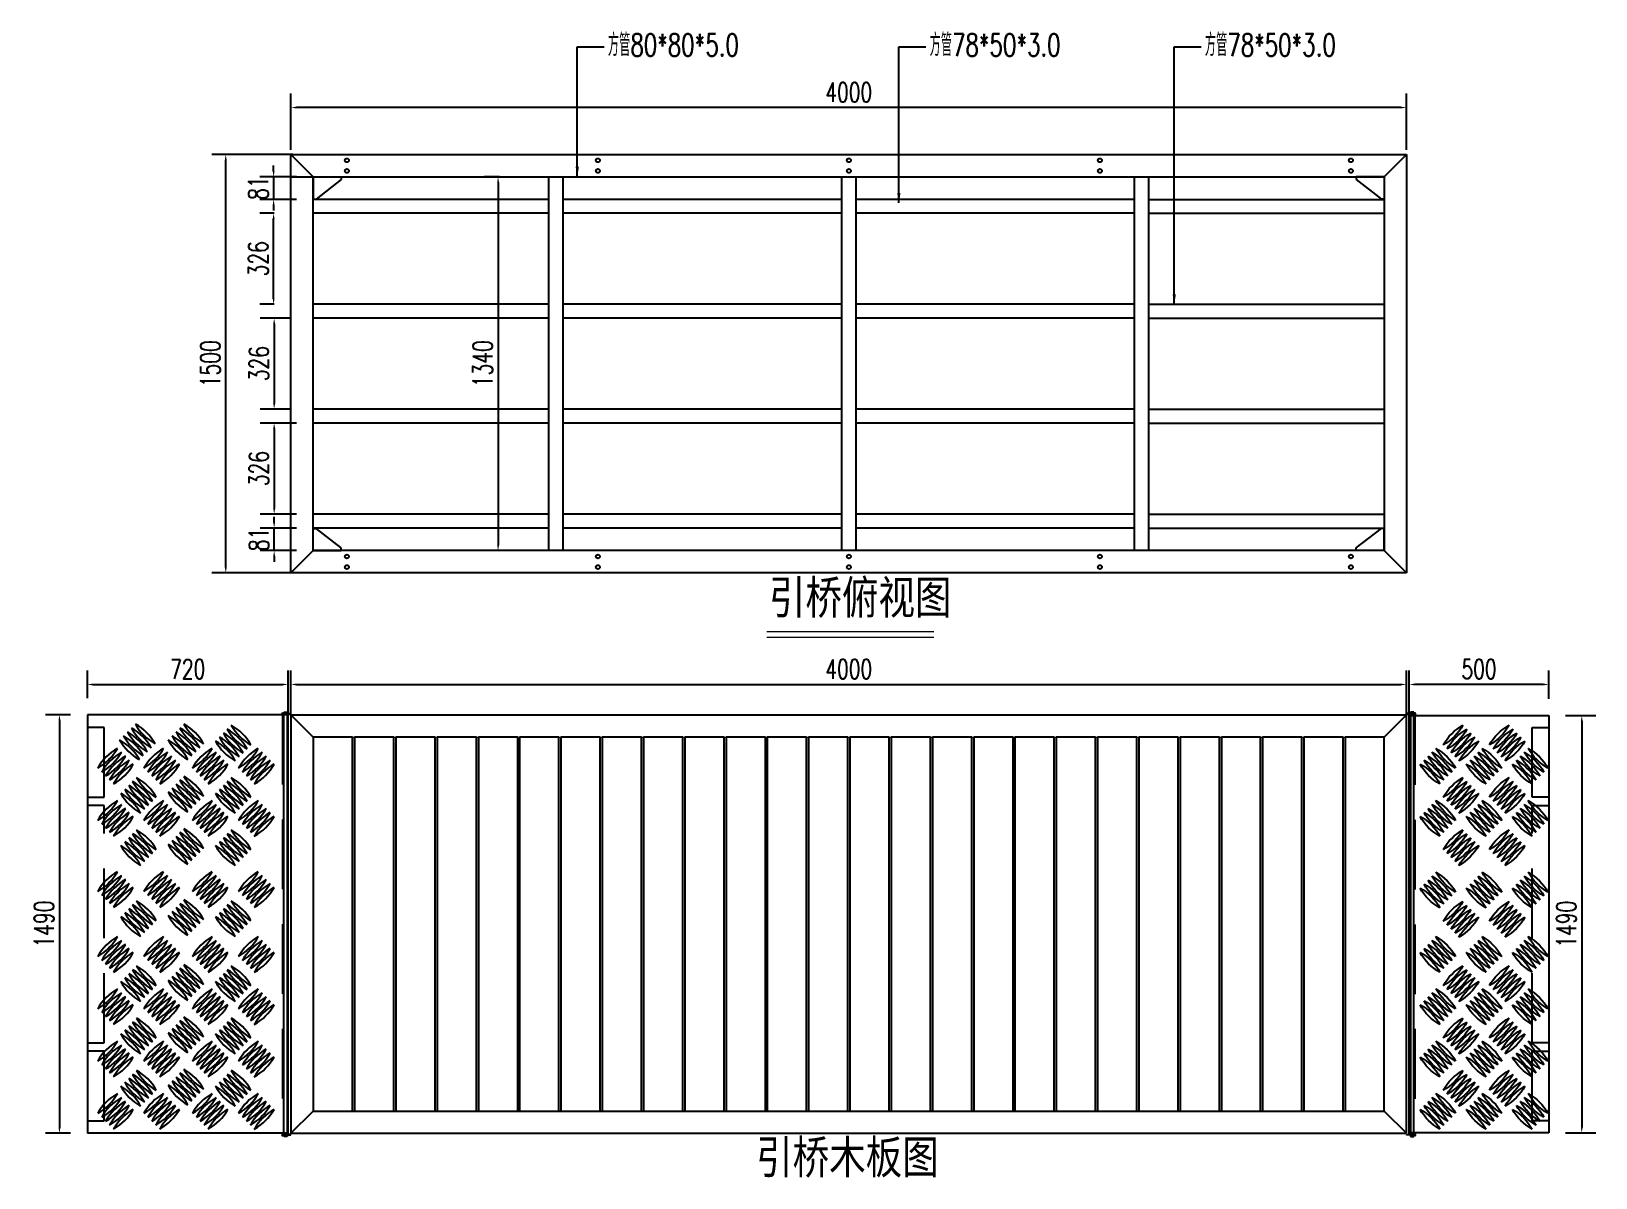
# Model space of a CAD drawing. Header units: millimetres. Extents: x -1612139 to -1305911, y 1242553 to 1536160.
# Drawn here: x -1552300 to -1546691, y 1242553 to 1246661 of the extents above; entities that cross this region are included whole.
import ezdxf

# ---------------------------------------------------------------- set-up
doc = ezdxf.new("R2010")
doc.units = ezdxf.units.MM
doc.header["$LTSCALE"] = 1000
doc.linetypes.add('DASHED2', pattern=[0.375, 0.25, -0.125])
doc.layers.get('0').update_dxf_attribs({"linetype": 'CONTINUOUS'})
doc.layers.get('DEFPOINTS').update_dxf_attribs({"linetype": 'CONTINUOUS'})
doc.styles.add('-宋体', font='', dxfattribs={"width": 0.8})
doc.styles.add('AIRAL', font='arial.ttf')
doc.styles.add('STANDARD_T3', font='simplex.shx', dxfattribs={"width": 0.7, "bigfont": 'gbcbig.shx'})
doc.styles.get('-宋体').set_extended_font_data('SimSun')
doc.dimstyles.new('03', dxfattribs={"dimscale": 30, "dimtxt": 2.5, "dimasz": 1.2, "dimexe": 1, "dimexo": 1.5, "dimgap": 0.5, "dimtad": 1, "dimdec": 0, "dimzin": 1, "dimdsep": 46, "dimtxsty": 'AIRAL', "dimcen": 1.5, "dimclrd": 256, "dimclre": 256, "dimclrt": 7, "dimadec": 0, "dimazin": 0, "dimtfac": 1, "dimtdec": 0, "dimtix": 1, "dimtmove": 0, "dimatfit": 0, "dimfxl": 1.25, "dimfxlon": 1, "dimlwd": -1, "dimlwe": -1, "dimarcsym": 0})
doc.dimstyles.new('W&&20', dxfattribs={"dimtxt": 70, "dimasz": 20, "dimexe": 50, "dimexo": 60, "dimgap": 20, "dimtad": 1, "dimdec": 0, "dimzin": 0, "dimdsep": 46, "dimtxsty": 'STANDARD_T3', "dimcen": 0.09, "dimclrd": 1, "dimclre": 1, "dimclrt": 7, "dimazin": 2, "dimtfac": 1, "dimtdec": 0, "dimtix": 1, "dimtmove": 2, "dimatfit": 3, "dimfxl": 100, "dimtolj": 1, "dimtzin": 0, "dimarcsym": 0})

# ---------------------------------------------------------------- blocks, each defined once
blk = doc.blocks.new('*D47')
at = {"color": 1, "lineweight": -2, "transparency": 16777216}
for p, q in [((-1551362.1, 1246219.8), (-1551652.9, 1246219.8)), ((-1551602.9, 1244739.8), (-1551602.9, 1246199.8)), ((-1551362.1, 1244719.8), (-1551652.9, 1244719.8))]:
    blk.add_line(p, q, dxfattribs=at)
at = {"color": 1, "transparency": 16777216}
for points in [[(-1551606.3, 1246199.8), (-1551599.6, 1246199.8), (-1551602.9, 1246219.8)], [(-1551606.3, 1244739.8), (-1551599.6, 1244739.8), (-1551602.9, 1244719.8)]]:
    blk.add_solid(points, dxfattribs=at)
at = {"layer": 'DEFPOINTS', "color": 0, "transparency": 16777216}
for p in [(-1551602.9, 1246219.8), (-1551302.1, 1246219.8), (-1551302.1, 1244719.8)]:
    blk.add_point(p, dxfattribs=at)
at = {"color": 7, "transparency": 16777216, "insert": (-1551657.9, 1245469.8), "char_height": 70, "attachment_point": 5, "rotation": 90, "style": 'STANDARD_T3'}
blk.add_mtext('\\A1;1500', dxfattribs=at)
blk = doc.blocks.new('*D48')
at = {"color": 1, "lineweight": -2, "transparency": 16777216}
for p, q in [((-1551369.2, 1246236.9), (-1551369.2, 1246437.9)), ((-1547369.2, 1246236.9), (-1547369.2, 1246437.9)), ((-1547389.2, 1246387.9), (-1551349.2, 1246387.9))]:
    blk.add_line(p, q, dxfattribs=at)
at = {"color": 1, "transparency": 16777216}
for points in [[(-1551349.2, 1246391.2), (-1551349.2, 1246384.6), (-1551369.2, 1246387.9)], [(-1547389.2, 1246391.2), (-1547389.2, 1246384.6), (-1547369.2, 1246387.9)]]:
    blk.add_solid(points, dxfattribs=at)
at = {"layer": 'DEFPOINTS', "color": 0, "transparency": 16777216}
for p in [(-1551369.2, 1246387.9), (-1551369.2, 1246176.9), (-1547369.2, 1246176.9)]:
    blk.add_point(p, dxfattribs=at)
at = {"color": 7, "transparency": 16777216, "insert": (-1549369.2, 1246442.9), "char_height": 70, "attachment_point": 5, "style": 'STANDARD_T3'}
blk.add_mtext('\\A1;4000', dxfattribs=at)
blk = doc.blocks.new('*D55')
at = {"color": 1, "lineweight": -2, "transparency": 16777216}
for p, q in [((-1551368.3, 1245632.8), (-1551479.3, 1245632.8)), ((-1551429.3, 1245612.8), (-1551429.3, 1245327.2)), ((-1551369.7, 1245307.2), (-1551479.3, 1245307.2))]:
    blk.add_line(p, q, dxfattribs=at)
at = {"color": 1, "transparency": 16777216}
for points in [[(-1551432.6, 1245612.8), (-1551426, 1245612.8), (-1551429.3, 1245632.8)], [(-1551432.6, 1245327.2), (-1551426, 1245327.2), (-1551429.3, 1245307.2)]]:
    blk.add_solid(points, dxfattribs=at)
at = {"layer": 'DEFPOINTS', "color": 0, "transparency": 16777216}
for p in [(-1551308.3, 1245632.8), (-1551429.3, 1245307.2), (-1551309.7, 1245307.2)]:
    blk.add_point(p, dxfattribs=at)
at = {"color": 7, "transparency": 16777216, "insert": (-1551484.3, 1245470), "char_height": 70, "attachment_point": 5, "rotation": 90, "style": 'STANDARD_T3'}
blk.add_mtext('\\A1;326', dxfattribs=at)
blk = doc.blocks.new('*D56')
at = {"color": 1, "lineweight": -2, "transparency": 16777216}
for p, q in [((-1551349.2, 1245257.2), (-1551479.3, 1245257.2)), ((-1551429.3, 1245237.2), (-1551429.3, 1244950.8)), ((-1551349.2, 1244930.8), (-1551479.3, 1244930.8))]:
    blk.add_line(p, q, dxfattribs=at)
at = {"color": 1, "transparency": 16777216}
for points in [[(-1551432.6, 1245237.2), (-1551426, 1245237.2), (-1551429.3, 1245257.2)], [(-1551432.6, 1244950.8), (-1551426, 1244950.8), (-1551429.3, 1244930.8)]]:
    blk.add_solid(points, dxfattribs=at)
at = {"layer": 'DEFPOINTS', "color": 0, "transparency": 16777216}
for p in [(-1551289.2, 1245257.2), (-1551429.3, 1244930.8), (-1551289.2, 1244930.8)]:
    blk.add_point(p, dxfattribs=at)
at = {"color": 7, "transparency": 16777216, "insert": (-1551484.3, 1245094), "char_height": 70, "attachment_point": 5, "rotation": 90, "style": 'STANDARD_T3'}
blk.add_mtext('\\A1;326', dxfattribs=at)
blk = doc.blocks.new('*D57')
at = {"color": 1, "lineweight": -2, "transparency": 16777216}
for p, q in [((-1551429.2, 1246008.8), (-1551481.3, 1246008.8)), ((-1551431.3, 1245702.8), (-1551431.3, 1245988.8)), ((-1551429.2, 1245682.8), (-1551481.3, 1245682.8))]:
    blk.add_line(p, q, dxfattribs=at)
at = {"color": 1, "transparency": 16777216}
for points in [[(-1551434.6, 1245988.8), (-1551427.9, 1245988.8), (-1551431.3, 1246008.8)], [(-1551434.6, 1245702.8), (-1551427.9, 1245702.8), (-1551431.3, 1245682.8)]]:
    blk.add_solid(points, dxfattribs=at)
at = {"layer": 'DEFPOINTS', "color": 0, "transparency": 16777216}
for p in [(-1551431.3, 1246008.8), (-1551369.2, 1246008.8), (-1551369.2, 1245682.8)]:
    blk.add_point(p, dxfattribs=at)
at = {"color": 7, "transparency": 16777216, "insert": (-1551486.3, 1245845.8), "char_height": 70, "attachment_point": 5, "rotation": 90, "style": 'STANDARD_T3'}
blk.add_mtext('\\A1;326', dxfattribs=at)
blk = doc.blocks.new('*D58')
at = {"color": 1, "lineweight": -2, "transparency": 16777216}
for p, q in [((-1551429.3, 1244900.8), (-1551429.3, 1244920.8)), ((-1551349.2, 1244880.8), (-1551479.3, 1244880.8)), ((-1551429.3, 1244799.8), (-1551429.3, 1244880.8)), ((-1551349.2, 1244799.8), (-1551479.3, 1244799.8)), ((-1551429.3, 1244779.8), (-1551429.3, 1244759.8))]:
    blk.add_line(p, q, dxfattribs=at)
at = {"color": 1, "transparency": 16777216}
for points in [[(-1551432.6, 1244900.8), (-1551426, 1244900.8), (-1551429.3, 1244880.8)], [(-1551432.6, 1244779.8), (-1551426, 1244779.8), (-1551429.3, 1244799.8)]]:
    blk.add_solid(points, dxfattribs=at)
at = {"layer": 'DEFPOINTS', "color": 0, "transparency": 16777216}
for p in [(-1551429.3, 1244880.8), (-1551289.2, 1244880.8), (-1551289.2, 1244799.8)]:
    blk.add_point(p, dxfattribs=at)
at = {"color": 7, "transparency": 16777216, "insert": (-1551484.3, 1244840.3), "char_height": 70, "attachment_point": 5, "rotation": 90, "style": 'STANDARD_T3'}
blk.add_mtext('\\A1;81', dxfattribs=at)
blk = doc.blocks.new('*D82')
at = {"color": 1, "lineweight": -2, "transparency": 16777216}
for p, q in [((-1551431.3, 1246159.8), (-1551431.3, 1246179.8)), ((-1551349.2, 1246139.8), (-1551481.3, 1246139.8)), ((-1551431.3, 1246139.8), (-1551431.3, 1246058.8)), ((-1551349.2, 1246058.8), (-1551481.3, 1246058.8)), ((-1551431.3, 1246038.8), (-1551431.3, 1246018.8))]:
    blk.add_line(p, q, dxfattribs=at)
at = {"color": 1, "transparency": 16777216}
for points in [[(-1551434.6, 1246159.8), (-1551427.9, 1246159.8), (-1551431.3, 1246139.8)], [(-1551434.6, 1246038.8), (-1551427.9, 1246038.8), (-1551431.3, 1246058.8)]]:
    blk.add_solid(points, dxfattribs=at)
at = {"layer": 'DEFPOINTS', "color": 0, "transparency": 16777216}
for p in [(-1551289.2, 1246139.8), (-1551431.3, 1246058.8), (-1551289.2, 1246058.8)]:
    blk.add_point(p, dxfattribs=at)
at = {"color": 7, "transparency": 16777216, "insert": (-1551486.3, 1246099.3), "char_height": 70, "attachment_point": 5, "rotation": 90, "style": 'STANDARD_T3'}
blk.add_mtext('\\A1;81', dxfattribs=at)
blk = doc.blocks.new('560')
at = {"color": 0}
for p, q in [((113415.8, -81726.1), (113415.8, -81646.1)), ((113415.8, -81646.1), (113425.8, -81646.1)), ((113515.8, -81716.1), (113425.8, -81646.1)), ((113415.8, -81726.1), (113515.8, -81726.1)), ((113515.8, -81726.1), (113515.8, -81716.1))]:
    blk.add_line(p, q, dxfattribs=at)
blk = doc.blocks.new('*U27')
for centre, start, end in [((175.1, 0), 164.0608, 195.9392), ((-175.1, 0), 344.0608, 15.9392)]:
    blk.add_arc(centre, 182.1, start, end)
blk = doc.blocks.new('*U28')
at = {"color": 0, "linetype": 'ByBlock', "lineweight": -2}
for p in [(0, 0), (20, 0), (40, 0), (60, 0), (80, 0)]:
    blk.add_blockref('*U27', p, dxfattribs=at)
blk = doc.blocks.new('*U35')
for centre, start, end in [((175.1, 0), 164.0608, 195.9392), ((-175.1, 0), 344.0608, 15.9392)]:
    blk.add_arc(centre, 182.1, start, end)
blk = doc.blocks.new('*U36')
at = {"color": 0, "linetype": 'ByBlock', "lineweight": -2}
for p in [(0, 0), (20, 0), (40, 0), (60, 0), (80, 0)]:
    blk.add_blockref('*U35', p, dxfattribs=at)
blk = doc.blocks.new('*U31')
for centre, start, end in [((175.1, 0), 164.0608, 195.9392), ((-175.1, 0), 344.0608, 15.9392)]:
    blk.add_arc(centre, 182.1, start, end)
blk = doc.blocks.new('*U32')
at = {"color": 0, "linetype": 'ByBlock', "lineweight": -2}
for p in [(0, 0), (20, 0), (40, 0), (60, 0), (80, 0)]:
    blk.add_blockref('*U31', p, dxfattribs=at)
blk = doc.blocks.new('*U33')
for centre, start, end in [((175.1, 0), 164.0608, 195.9392), ((-175.1, 0), 344.0608, 15.9392)]:
    blk.add_arc(centre, 182.1, start, end)
blk = doc.blocks.new('*U34')
at = {"color": 0, "linetype": 'ByBlock', "lineweight": -2}
for p in [(0, 0), (20, 0), (40, 0), (60, 0), (80, 0)]:
    blk.add_blockref('*U33', p, dxfattribs=at)
blk = doc.blocks.new('*U29')
for centre, start, end in [((175.1, 0), 164.0608, 195.9392), ((-175.1, 0), 344.0608, 15.9392)]:
    blk.add_arc(centre, 182.1, start, end)
blk = doc.blocks.new('*U30')
at = {"color": 0, "linetype": 'ByBlock', "lineweight": -2}
for p in [(0, 0), (20, 0), (40, 0), (60, 0), (80, 0)]:
    blk.add_blockref('*U29', p, dxfattribs=at)
blk = doc.blocks.new('*U26')
at = {"color": 8, "linetype": 'Continuous', "lineweight": 15}
for p, q in [((-1.3, 2.4), (-2.7, 1.2)), ((0, 1.9), (0, -1.9)), ((-1.3, -2.4), (-2.7, -1.2))]:
    blk.add_line(p, q, dxfattribs=at)
at = {"color": 7, "linetype": 'Continuous', "lineweight": 15}
for p, q in [((24, 1.9), (0, 1.9)), ((0, 0), (25.6, 0)), ((24, 1.9), (24, 0)), ((25.6, -1.9), (25.6, 0)), ((0, -1.9), (25.6, -1.9))]:
    blk.add_line(p, q, dxfattribs=at)
for centre, radius, start, end in [((-4.1, 0), 3.7, 41.3178, 318.6822), ((-4.1, 0), 1.85, 41.3178, 318.6822), ((0, 3.6), 3.59, 221.3178, 270), ((0, -3.6), 3.59, 90, 138.6822), ((0, 3.6), 1.74, 221.3178, 270), ((0, -3.6), 1.74, 90, 138.6822)]:
    blk.add_arc(centre, radius, start, end, dxfattribs=at)
blk = doc.blocks.new('*D41')
at = {"color": 1, "lineweight": -2, "transparency": 16777216}
for p, q in [((-1552099.2, 1244271.6), (-1552099.2, 1244370.2)), ((-1551379.2, 1244206.4), (-1551379.2, 1244370.2)), ((-1552079.2, 1244320.2), (-1551399.2, 1244320.2))]:
    blk.add_line(p, q, dxfattribs=at)
at = {"color": 1, "transparency": 16777216}
for points in [[(-1552079.2, 1244323.6), (-1552079.2, 1244316.9), (-1552099.2, 1244320.2)], [(-1551399.2, 1244323.6), (-1551399.2, 1244316.9), (-1551379.2, 1244320.2)]]:
    blk.add_solid(points, dxfattribs=at)
at = {"layer": 'DEFPOINTS', "color": 0, "transparency": 16777216}
for p in [(-1551379.2, 1244320.2), (-1552099.2, 1244211.6), (-1551379.2, 1244146.4)]:
    blk.add_point(p, dxfattribs=at)
at = {"color": 7, "transparency": 16777216, "insert": (-1551739.2, 1244375.2), "char_height": 70, "attachment_point": 5, "style": 'STANDARD_T3'}
blk.add_mtext('\\A1;720', dxfattribs=at)
blk = doc.blocks.new('*D42')
at = {"color": 1, "lineweight": -2, "transparency": 16777216}
for p, q in [((-1547359.2, 1244204.4), (-1547359.2, 1244370.2)), ((-1546859.2, 1244268.6), (-1546859.2, 1244370.2)), ((-1546879.2, 1244320.2), (-1547339.2, 1244320.2))]:
    blk.add_line(p, q, dxfattribs=at)
at = {"color": 1, "transparency": 16777216}
for points in [[(-1547339.2, 1244323.6), (-1547339.2, 1244316.9), (-1547359.2, 1244320.2)], [(-1546879.2, 1244323.6), (-1546879.2, 1244316.9), (-1546859.2, 1244320.2)]]:
    blk.add_solid(points, dxfattribs=at)
at = {"layer": 'DEFPOINTS', "color": 0, "transparency": 16777216}
for p in [(-1547359.2, 1244320.2), (-1546859.2, 1244208.6), (-1547359.2, 1244144.4)]:
    blk.add_point(p, dxfattribs=at)
at = {"color": 7, "transparency": 16777216, "insert": (-1547109.2, 1244375.2), "char_height": 70, "attachment_point": 5, "style": 'STANDARD_T3'}
blk.add_mtext('\\A1;500', dxfattribs=at)
blk = doc.blocks.new('*D43')
at = {"color": 1, "lineweight": -2, "transparency": 16777216}
for p, q in [((-1551369.2, 1244207.4), (-1551369.2, 1244370.2)), ((-1547369.2, 1244207.4), (-1547369.2, 1244370.2)), ((-1551349.2, 1244320.2), (-1547389.2, 1244320.2))]:
    blk.add_line(p, q, dxfattribs=at)
at = {"color": 1, "transparency": 16777216}
for points in [[(-1551349.2, 1244323.6), (-1551349.2, 1244316.9), (-1551369.2, 1244320.2)], [(-1547389.2, 1244323.6), (-1547389.2, 1244316.9), (-1547369.2, 1244320.2)]]:
    blk.add_solid(points, dxfattribs=at)
at = {"layer": 'DEFPOINTS', "color": 0, "transparency": 16777216}
for p in [(-1547369.2, 1244320.2), (-1551369.2, 1244147.4), (-1547369.2, 1244147.4)]:
    blk.add_point(p, dxfattribs=at)
at = {"color": 7, "transparency": 16777216, "insert": (-1549369.2, 1244375.2), "char_height": 70, "attachment_point": 5, "style": 'STANDARD_T3'}
blk.add_mtext('\\A1;4000', dxfattribs=at)
blk = doc.blocks.new('*D67')
at = {"color": 1, "lineweight": -2, "transparency": 16777216}
for p, q in [((-1552159.2, 1244211.6), (-1552249.3, 1244211.6)), ((-1552199.3, 1244191.6), (-1552199.3, 1242731.6)), ((-1552159.2, 1242711.6), (-1552249.3, 1242711.6))]:
    blk.add_line(p, q, dxfattribs=at)
at = {"color": 1, "transparency": 16777216}
for points in [[(-1552202.6, 1244191.6), (-1552195.9, 1244191.6), (-1552199.3, 1244211.6)], [(-1552202.6, 1242731.6), (-1552195.9, 1242731.6), (-1552199.3, 1242711.6)]]:
    blk.add_solid(points, dxfattribs=at)
at = {"layer": 'DEFPOINTS', "color": 0, "transparency": 16777216}
for p in [(-1552099.2, 1244211.6), (-1552199.3, 1242711.6), (-1552099.2, 1242711.6)]:
    blk.add_point(p, dxfattribs=at)
at = {"color": 7, "transparency": 16777216, "insert": (-1552254.3, 1243461.6), "char_height": 70, "attachment_point": 5, "rotation": 90, "style": 'STANDARD_T3'}
blk.add_mtext('\\A1;1490', dxfattribs=at)
blk = doc.blocks.new('*D68')
at = {"color": 1, "lineweight": -2, "transparency": 16777216}
for p, q in [((-1546799.2, 1244208.6), (-1546690.9, 1244208.6)), ((-1546740.9, 1244188.6), (-1546740.9, 1242733.6)), ((-1546799.2, 1242713.6), (-1546690.9, 1242713.6))]:
    blk.add_line(p, q, dxfattribs=at)
at = {"color": 1, "transparency": 16777216}
for points in [[(-1546744.2, 1244188.6), (-1546737.5, 1244188.6), (-1546740.9, 1244208.6)], [(-1546744.2, 1242733.6), (-1546737.5, 1242733.6), (-1546740.9, 1242713.6)]]:
    blk.add_solid(points, dxfattribs=at)
at = {"layer": 'DEFPOINTS', "color": 0, "transparency": 16777216}
for p in [(-1546859.2, 1244208.6), (-1546859.2, 1242713.6), (-1546740.9, 1242713.6)]:
    blk.add_point(p, dxfattribs=at)
at = {"color": 7, "transparency": 16777216, "insert": (-1546795.9, 1243461.1), "char_height": 70, "attachment_point": 5, "rotation": 90, "style": 'STANDARD_T3'}
blk.add_mtext('\\A1;1490', dxfattribs=at)
blk = doc.blocks.new('*D98')
at = {"color": 1, "lineweight": -2, "transparency": 16777216}
for p, q in [((-1550621.2, 1246139.8), (-1550676.5, 1246139.8)), ((-1550626.5, 1246119.8), (-1550626.5, 1244819.8)), ((-1550621.2, 1244799.8), (-1550676.5, 1244799.8))]:
    blk.add_line(p, q, dxfattribs=at)
at = {"color": 1, "transparency": 16777216}
for points in [[(-1550629.8, 1246119.8), (-1550623.1, 1246119.8), (-1550626.5, 1246139.8)], [(-1550629.8, 1244819.8), (-1550623.1, 1244819.8), (-1550626.5, 1244799.8)]]:
    blk.add_solid(points, dxfattribs=at)
at = {"layer": 'DEFPOINTS', "color": 0, "transparency": 16777216}
for p in [(-1550561.2, 1246139.8), (-1550626.5, 1244799.8), (-1550561.2, 1244799.8)]:
    blk.add_point(p, dxfattribs=at)
at = {"color": 7, "transparency": 16777216, "insert": (-1550681.5, 1245469.8), "char_height": 70, "attachment_point": 5, "rotation": 90, "style": 'STANDARD_T3'}
blk.add_mtext('\\A1;1340', dxfattribs=at)

msp = doc.modelspace()

# ---------------------------------------------------------------- linework, layer by layer
at = {"color": 3, "lineweight": 5}
for p, q in [((-1551369.2, 1246219.8), (-1547369.2, 1246219.8)), ((-1551369.2, 1244719.8), (-1551369.2, 1246219.8)), ((-1547369.2, 1246219.8), (-1547369.2, 1244719.8)), ((-1547369.2, 1244719.8), (-1551369.2, 1244719.8)), ((-1551289.2, 1244131.6), (-1547449.2, 1244131.6)), ((-1551289.2, 1244131.6), (-1551289.2, 1242791.6)), ((-1547449.2, 1242791.6), (-1547449.2, 1244131.6))]:
    msp.add_line(p, q, dxfattribs=at)
at = {"color": 3}
for p, q in [((-1551289.2, 1246139.8), (-1551369.2, 1246219.8)), ((-1551369.2, 1246219.8), (-1547369.2, 1246219.8)), ((-1551369.2, 1244719.8), (-1551369.2, 1246219.8)), ((-1547449.2, 1246139.8), (-1547369.2, 1246219.8)), ((-1547369.2, 1246219.8), (-1547369.2, 1244719.8)), ((-1551369.2, 1246139.8), (-1547449.2, 1246139.8)), ((-1551289.2, 1244799.8), (-1551289.2, 1246139.8)), ((-1547449.2, 1246139.8), (-1547449.2, 1244799.8)), ((-1551289.2, 1244799.8), (-1551369.2, 1244719.8)), ((-1547449.2, 1244799.8), (-1551289.2, 1244799.8)), ((-1547449.2, 1244799.8), (-1547369.2, 1244719.8)), ((-1547369.2, 1244719.8), (-1551369.2, 1244719.8)), ((-1551369.2, 1244211.6), (-1547369.2, 1244211.6)), ((-1551369.2, 1244211.6), (-1551369.2, 1242711.6)), ((-1551369.2, 1244211.6), (-1551289.2, 1244131.6)), ((-1547449.2, 1244131.6), (-1547369.2, 1244211.6)), ((-1547369.2, 1242711.6), (-1547369.2, 1244211.6)), ((-1551369.2, 1242711.6), (-1551289.2, 1242791.6)), ((-1551289.2, 1242791.6), (-1547449.2, 1242791.6)), ((-1547449.2, 1242791.6), (-1547369.2, 1242711.6)), ((-1551369.2, 1242711.6), (-1547369.2, 1242711.6))]:
    msp.add_line(p, q, dxfattribs=at)
at = {"color": 0}
for p, q in [((-1550444.2, 1244799.8), (-1550444.2, 1246139.8)), ((-1550394.2, 1246139.8), (-1550394.2, 1244799.8)), ((-1549394.2, 1244799.8), (-1549394.2, 1246139.8)), ((-1549344.2, 1246139.8), (-1549344.2, 1244799.8)), ((-1548344.2, 1244799.8), (-1548344.2, 1246139.8)), ((-1548294.2, 1246139.8), (-1548294.2, 1244799.8)), ((-1550444.2, 1246058.8), (-1551289.2, 1246058.8)), ((-1550444.2, 1246008.8), (-1551289.2, 1246008.8)), ((-1549394.2, 1246058.8), (-1550394.2, 1246058.8)), ((-1549394.2, 1246008.8), (-1550394.2, 1246008.8)), ((-1548344.2, 1246058.8), (-1549344.2, 1246058.8)), ((-1548344.2, 1246008.8), (-1549344.2, 1246008.8)), ((-1548294.2, 1246058.8), (-1547449.2, 1246058.8)), ((-1548294.2, 1246008.8), (-1547449.2, 1246008.8)), ((-1550444.2, 1245682.8), (-1551289.2, 1245682.8)), ((-1549394.2, 1245682.8), (-1550394.2, 1245682.8)), ((-1548344.2, 1245682.8), (-1549344.2, 1245682.8)), ((-1548294.2, 1245682.8), (-1547449.2, 1245682.8)), ((-1550444.2, 1245632.8), (-1551289.2, 1245632.8)), ((-1549394.2, 1245632.8), (-1550394.2, 1245632.8)), ((-1548344.2, 1245632.8), (-1549344.2, 1245632.8)), ((-1548294.2, 1245632.8), (-1547449.2, 1245632.8)), ((-1550444.2, 1245307.2), (-1551289.2, 1245307.2)), ((-1549394.2, 1245307.2), (-1550394.2, 1245307.2)), ((-1548344.2, 1245307.2), (-1549344.2, 1245307.2)), ((-1548294.2, 1245307.2), (-1547449.2, 1245307.2)), ((-1550444.2, 1245257.2), (-1551289.2, 1245257.2)), ((-1549394.2, 1245257.2), (-1550394.2, 1245257.2)), ((-1548344.2, 1245257.2), (-1549344.2, 1245257.2)), ((-1548294.2, 1245257.2), (-1547449.2, 1245257.2)), ((-1550444.2, 1244930.8), (-1551289.2, 1244930.8)), ((-1549394.2, 1244930.8), (-1550394.2, 1244930.8)), ((-1548344.2, 1244930.8), (-1549344.2, 1244930.8)), ((-1548294.2, 1244930.8), (-1547449.2, 1244930.8)), ((-1550444.2, 1244880.8), (-1551289.2, 1244880.8)), ((-1549394.2, 1244880.8), (-1550394.2, 1244880.8)), ((-1548344.2, 1244880.8), (-1549344.2, 1244880.8)), ((-1548294.2, 1244880.8), (-1547449.2, 1244880.8)), ((-1551379.2, 1242711.6), (-1552099.2, 1242711.6))]:
    msp.add_line(p, q, dxfattribs=at)
at = {"color": 0, "lineweight": 5}
for p, q in [((-1549663.2, 1244510), (-1549063.9, 1244510)), ((-1549663.2, 1244490), (-1549063.9, 1244490))]:
    msp.add_line(p, q, dxfattribs=at)
for p, q in [((-1551379.2, 1244211.6), (-1552099.2, 1244211.6)), ((-1552099.2, 1244211.6), (-1552099.2, 1242711.6)), ((-1551379.2, 1242713.6), (-1551379.2, 1244208.6)), ((-1547359.2, 1242704.5), (-1547359.2, 1244208.6)), ((-1547359.2, 1244208.6), (-1546859.2, 1244208.6)), ((-1546859.2, 1244208.6), (-1546859.2, 1242713.6)), ((-1551399.2, 1242711.6), (-1551379.2, 1242711.6)), ((-1546859.2, 1242713.6), (-1547359.2, 1242713.6))]:
    msp.add_line(p, q)
at = {"linetype": 'DASHED2'}
for p, q in [((-1551399.2, 1244211.4), (-1551399.2, 1242711.6)), ((-1551379.2, 1242711.6), (-1551379.2, 1244211.6)), ((-1547359.2, 1242704.5), (-1547359.2, 1244210.6)), ((-1547359.2, 1244210.6), (-1547339.2, 1244210.6)), ((-1547339.2, 1244210.6), (-1547339.2, 1242702.7)), ((-1552039.2, 1243886.1), (-1552099.2, 1243886.1)), ((-1552039.2, 1243036.1), (-1552039.2, 1243886.1)), ((-1546919.2, 1243036.1), (-1546919.2, 1243886.1)), ((-1546919.2, 1243886.1), (-1546859.2, 1243886.1)), ((-1552099.2, 1243036.1), (-1552039.2, 1243036.1)), ((-1546859.2, 1243036.1), (-1546919.2, 1243036.1)), ((-1552039.2, 1243006.1), (-1552099.2, 1243006.1)), ((-1552039.2, 1242756.1), (-1552039.2, 1243006.1)), ((-1546919.2, 1242756.1), (-1546919.2, 1243006.1)), ((-1546919.2, 1243006.1), (-1546859.2, 1243006.1)), ((-1552099.2, 1242756.1), (-1552039.2, 1242756.1)), ((-1546859.2, 1242756.1), (-1546919.2, 1242756.1)), ((-1551399.2, 1242711.6), (-1551379.2, 1242711.6)), ((-1547339.2, 1242711.6), (-1547359.2, 1242711.6))]:
    msp.add_line(p, q, dxfattribs=at)
at = {"color": 4}
for p, q in [((-1551395.2, 1242700.6), (-1551395.2, 1244220.6)), ((-1551395.2, 1244220.6), (-1551383.2, 1244220.6)), ((-1551383.2, 1244220.6), (-1551383.2, 1242700.6)), ((-1547355.2, 1244220.6), (-1547355.2, 1242700.6)), ((-1547343.2, 1244220.6), (-1547355.2, 1244220.6)), ((-1547343.2, 1242700.6), (-1547343.2, 1244220.6)), ((-1551383.2, 1242700.6), (-1551395.2, 1242700.6)), ((-1547355.2, 1242700.6), (-1547343.2, 1242700.6))]:
    msp.add_line(p, q, dxfattribs=at)
at = {"color": 31}
for p, q in [((-1551148.2, 1244131.6), (-1551289.2, 1244131.6)), ((-1551289.2, 1244131.6), (-1551289.2, 1242791.6)), ((-1551148.2, 1242791.6), (-1551148.2, 1244131.6)), ((-1551000.2, 1244131.6), (-1551141.2, 1244131.6)), ((-1551141.2, 1244131.6), (-1551141.2, 1242791.6)), ((-1551000.2, 1242791.6), (-1551000.2, 1244131.6)), ((-1550852.2, 1244131.6), (-1550993.2, 1244131.6)), ((-1550993.2, 1244131.6), (-1550993.2, 1242791.6)), ((-1550852.2, 1242791.6), (-1550852.2, 1244131.6)), ((-1550704.2, 1244131.6), (-1550845.2, 1244131.6)), ((-1550845.2, 1244131.6), (-1550845.2, 1242791.6)), ((-1550704.2, 1242791.6), (-1550704.2, 1244131.6)), ((-1550556.2, 1244131.6), (-1550697.2, 1244131.6)), ((-1550697.2, 1244131.6), (-1550697.2, 1242791.6)), ((-1550556.2, 1242791.6), (-1550556.2, 1244131.6)), ((-1550408.2, 1244131.6), (-1550549.2, 1244131.6)), ((-1550549.2, 1244131.6), (-1550549.2, 1242791.6)), ((-1550408.2, 1242791.6), (-1550408.2, 1244131.6)), ((-1550260.2, 1244131.6), (-1550401.2, 1244131.6)), ((-1550401.2, 1244131.6), (-1550401.2, 1242791.6)), ((-1550260.2, 1242791.6), (-1550260.2, 1244131.6)), ((-1550112.2, 1244131.6), (-1550253.2, 1244131.6)), ((-1550253.2, 1244131.6), (-1550253.2, 1242791.6)), ((-1550112.2, 1242791.6), (-1550112.2, 1244131.6)), ((-1549964.2, 1244131.6), (-1550105.2, 1244131.6)), ((-1550105.2, 1244131.6), (-1550105.2, 1242791.6)), ((-1549964.2, 1242791.6), (-1549964.2, 1244131.6)), ((-1549816.2, 1244131.6), (-1549957.2, 1244131.6)), ((-1549957.2, 1244131.6), (-1549957.2, 1242791.6)), ((-1549816.2, 1242791.6), (-1549816.2, 1244131.6)), ((-1549668.2, 1244131.6), (-1549809.2, 1244131.6)), ((-1549809.2, 1244131.6), (-1549809.2, 1242791.6)), ((-1549668.2, 1242791.6), (-1549668.2, 1244131.6)), ((-1549520.2, 1244131.6), (-1549661.2, 1244131.6)), ((-1549661.2, 1244131.6), (-1549661.2, 1242791.6)), ((-1549520.2, 1242791.6), (-1549520.2, 1244131.6)), ((-1549372.2, 1244131.6), (-1549513.2, 1244131.6)), ((-1549513.2, 1244131.6), (-1549513.2, 1242791.6)), ((-1549372.2, 1242791.6), (-1549372.2, 1244131.6)), ((-1549224.2, 1244131.6), (-1549365.2, 1244131.6)), ((-1549365.2, 1244131.6), (-1549365.2, 1242791.6)), ((-1549224.2, 1242791.6), (-1549224.2, 1244131.6)), ((-1549076.2, 1244131.6), (-1549217.2, 1244131.6)), ((-1549217.2, 1244131.6), (-1549217.2, 1242791.6)), ((-1549076.2, 1242791.6), (-1549076.2, 1244131.6)), ((-1548928.2, 1244131.6), (-1549069.2, 1244131.6)), ((-1549069.2, 1244131.6), (-1549069.2, 1242791.6)), ((-1548928.2, 1242791.6), (-1548928.2, 1244131.6)), ((-1548780.2, 1244131.6), (-1548921.2, 1244131.6)), ((-1548921.2, 1244131.6), (-1548921.2, 1242791.6)), ((-1548780.2, 1242791.6), (-1548780.2, 1244131.6)), ((-1548632.2, 1244131.6), (-1548773.2, 1244131.6)), ((-1548773.2, 1244131.6), (-1548773.2, 1242791.6)), ((-1548632.2, 1242791.6), (-1548632.2, 1244131.6)), ((-1548484.2, 1244131.6), (-1548625.2, 1244131.6)), ((-1548625.2, 1244131.6), (-1548625.2, 1242791.6)), ((-1548484.2, 1242791.6), (-1548484.2, 1244131.6)), ((-1548336.2, 1244131.6), (-1548477.2, 1244131.6)), ((-1548477.2, 1244131.6), (-1548477.2, 1242791.6)), ((-1548336.2, 1242791.6), (-1548336.2, 1244131.6)), ((-1548188.2, 1244131.6), (-1548329.2, 1244131.6)), ((-1548329.2, 1244131.6), (-1548329.2, 1242791.6)), ((-1548188.2, 1242791.6), (-1548188.2, 1244131.6)), ((-1548040.2, 1244131.6), (-1548181.2, 1244131.6)), ((-1548181.2, 1244131.6), (-1548181.2, 1242791.6)), ((-1548040.2, 1242791.6), (-1548040.2, 1244131.6)), ((-1547892.2, 1244131.6), (-1548033.2, 1244131.6)), ((-1548033.2, 1244131.6), (-1548033.2, 1242791.6)), ((-1547892.2, 1242791.6), (-1547892.2, 1244131.6)), ((-1547744.2, 1244131.6), (-1547885.2, 1244131.6)), ((-1547885.2, 1244131.6), (-1547885.2, 1242791.6)), ((-1547744.2, 1242791.6), (-1547744.2, 1244131.6)), ((-1547596.2, 1244131.6), (-1547737.2, 1244131.6)), ((-1547737.2, 1244131.6), (-1547737.2, 1242791.6)), ((-1547596.2, 1242791.6), (-1547596.2, 1244131.6)), ((-1547449.2, 1244131.6), (-1547589.2, 1244131.6)), ((-1547589.2, 1244131.6), (-1547589.2, 1242791.6)), ((-1547449.2, 1242791.6), (-1547449.2, 1244131.6)), ((-1551289.2, 1242791.6), (-1551148.2, 1242791.6)), ((-1551141.2, 1242791.6), (-1551000.2, 1242791.6)), ((-1550993.2, 1242791.6), (-1550852.2, 1242791.6)), ((-1550845.2, 1242791.6), (-1550704.2, 1242791.6)), ((-1550697.2, 1242791.6), (-1550556.2, 1242791.6)), ((-1550549.2, 1242791.6), (-1550408.2, 1242791.6)), ((-1550401.2, 1242791.6), (-1550260.2, 1242791.6)), ((-1550253.2, 1242791.6), (-1550112.2, 1242791.6)), ((-1550105.2, 1242791.6), (-1549964.2, 1242791.6)), ((-1549957.2, 1242791.6), (-1549816.2, 1242791.6)), ((-1549809.2, 1242791.6), (-1549668.2, 1242791.6)), ((-1549661.2, 1242791.6), (-1549520.2, 1242791.6)), ((-1549513.2, 1242791.6), (-1549372.2, 1242791.6)), ((-1549365.2, 1242791.6), (-1549224.2, 1242791.6)), ((-1549217.2, 1242791.6), (-1549076.2, 1242791.6)), ((-1549069.2, 1242791.6), (-1548928.2, 1242791.6)), ((-1548921.2, 1242791.6), (-1548780.2, 1242791.6)), ((-1548773.2, 1242791.6), (-1548632.2, 1242791.6)), ((-1548625.2, 1242791.6), (-1548484.2, 1242791.6)), ((-1548477.2, 1242791.6), (-1548336.2, 1242791.6)), ((-1548329.2, 1242791.6), (-1548188.2, 1242791.6)), ((-1548181.2, 1242791.6), (-1548040.2, 1242791.6)), ((-1548033.2, 1242791.6), (-1547892.2, 1242791.6)), ((-1547885.2, 1242791.6), (-1547744.2, 1242791.6)), ((-1547737.2, 1242791.6), (-1547596.2, 1242791.6)), ((-1547589.2, 1242791.6), (-1547449.2, 1242791.6))]:
    msp.add_line(p, q, dxfattribs=at)
at = {"color": 8, "linetype": 'Continuous', "lineweight": 15}
for p, q in [((-1551396.5, 1242708.8), (-1551397.9, 1242707.6)), ((-1551396.5, 1242703.9), (-1551397.9, 1242705.1)), ((-1551395.2, 1242708.2), (-1551395.2, 1242704.5)), ((-1547343.2, 1242708.2), (-1547343.2, 1242704.5)), ((-1547341.9, 1242708.8), (-1547340.5, 1242707.6)), ((-1547341.9, 1242703.9), (-1547340.5, 1242705.1))]:
    msp.add_line(p, q, dxfattribs=at)
at = {"color": 7, "linetype": 'Continuous', "lineweight": 15}
for p, q in [((-1551371.2, 1242708.2), (-1551395.2, 1242708.2)), ((-1551395.2, 1242706.4), (-1551369.7, 1242706.4)), ((-1551395.2, 1242704.5), (-1551369.7, 1242704.5)), ((-1551371.2, 1242708.2), (-1551371.2, 1242706.4)), ((-1551369.7, 1242704.5), (-1551369.7, 1242706.4)), ((-1547368.8, 1242704.5), (-1547368.8, 1242706.4)), ((-1547343.2, 1242706.4), (-1547368.8, 1242706.4)), ((-1547343.2, 1242704.5), (-1547368.8, 1242704.5)), ((-1547367.2, 1242708.2), (-1547343.2, 1242708.2)), ((-1547367.2, 1242708.2), (-1547367.2, 1242706.4))]:
    msp.add_line(p, q, dxfattribs=at)
msp.add_lwpolyline([(-1549919.2, 1246139.8), (-1549869.2, 1246139.8)])
at = {"linetype": 'DASHED2'}
for points in [[(-1552099.2, 1243916.1), (-1552039.2, 1243916.1), (-1552039.2, 1244166.1), (-1552099.2, 1244166.1)], [(-1546859.2, 1243916.1), (-1546919.2, 1243916.1), (-1546919.2, 1244166.1), (-1546859.2, 1244166.1)]]:
    msp.add_lwpolyline(points, close=True, dxfattribs=at)
at = {"color": 0}
for centre in [(-1551168.5, 1246198.8), (-1550268.5, 1246198.8), (-1549368.5, 1246198.8), (-1548468.5, 1246198.8), (-1547568.5, 1246198.8), (-1551168.5, 1246160.8), (-1550268.5, 1246160.8), (-1549368.5, 1246160.8), (-1548468.5, 1246160.8), (-1547568.5, 1246160.8), (-1551168.5, 1244778.8), (-1550268.5, 1244778.8), (-1549368.5, 1244778.8), (-1548468.5, 1244778.8), (-1547568.5, 1244778.8), (-1551168.5, 1244740.8), (-1550268.5, 1244740.8), (-1549368.5, 1244740.8), (-1548468.5, 1244740.8), (-1547568.5, 1244740.8)]:
    msp.add_circle(centre, 7, dxfattribs=at)
at = {"color": 7, "linetype": 'Continuous', "lineweight": 15}
for centre, radius, start, end in [((-1551399.3, 1242706.4), 3.7, 41.3178, 318.6822), ((-1551399.3, 1242706.4), 1.85, 41.3178, 318.6822), ((-1551395.2, 1242710), 3.59, 221.3178, 270), ((-1551395.2, 1242702.8), 3.59, 90, 138.6822), ((-1551395.2, 1242710), 1.74, 221.3178, 270), ((-1551395.2, 1242702.8), 1.74, 90, 138.6822), ((-1547343.2, 1242710), 1.74, 270, 318.6822), ((-1547343.2, 1242710), 3.59, 270, 318.6822), ((-1547343.2, 1242702.8), 3.59, 41.3178, 90), ((-1547343.2, 1242702.8), 1.74, 41.3178, 90), ((-1547339.1, 1242706.4), 3.7, 221.3178, 138.6822), ((-1547339.1, 1242706.4), 1.85, 221.3178, 138.6822)]:
    msp.add_arc(centre, radius, start, end, dxfattribs=at)

# ---------------------------------------------------------------- block references
at = {"color": 2, "xscale": -1, "rotation": 180}
msp.add_blockref('560', (-1664705, 1164413.7), dxfattribs=at)
at = {"color": 2, "rotation": 180}
msp.add_blockref('560', (-1434033.5, 1164413.7), dxfattribs=at)
at = {"color": 2}
msp.add_blockref('560', (-1664705, 1326525.9), dxfattribs=at)
at = {"color": 2, "xscale": -1}
msp.add_blockref('560', (-1434033.5, 1326525.9), dxfattribs=at)
at = {"xscale": -1}
for name, p, rotation in [('*U26', (-1551395.2, 1244215.1), 180), ('*U36', (-1547145.7, 1244082.2), 315.0000000002948), ('*U36', (-1546980.2, 1244082.2), 315.0000000002948), ('*U28', (-1547285, 1243999.4), 224.9999999997053), ('*U30', (-1547119.5, 1243999.4), 224.9999999997053), ('*U28', (-1547119.5, 1243999.4), 224.9999999997053), ('*U30', (-1546954.1, 1243999.4), 224.9999999997053), ('*U36', (-1547145.7, 1243894.7), 315.0000000002948), ('*U36', (-1546980.2, 1243894.7), 315.0000000002948), ('*U28', (-1547285, 1243812), 224.9999999997053), ('*U30', (-1547119.5, 1243812), 224.9999999997053), ('*U28', (-1547119.5, 1243812), 224.9999999997053), ('*U30', (-1546954.1, 1243812), 224.9999999997053), ('*U36', (-1547145.7, 1243707.3), 315.0000000002948), ('*U36', (-1546980.2, 1243707.3), 315.0000000002948), ('*U28', (-1547285, 1243555.2), 224.9999999997053), ('*U30', (-1547119.5, 1243555.2), 224.9999999997053), ('*U28', (-1547119.5, 1243555.2), 224.9999999997053), ('*U30', (-1546954.1, 1243555.2), 224.9999999997053), ('*U36', (-1547145.7, 1243450.5), 315.0000000002948), ('*U36', (-1546980.2, 1243450.5), 315.0000000002948), ('*U28', (-1547285, 1243324.5), 224.9999999997053), ('*U30', (-1547119.5, 1243324.5), 224.9999999997053), ('*U28', (-1547119.5, 1243324.5), 224.9999999997053), ('*U30', (-1546954.1, 1243324.5), 224.9999999997053), ('*U36', (-1547145.7, 1243219.8), 315.0000000002948), ('*U36', (-1546980.2, 1243219.8), 315.0000000002948), ('*U28', (-1547285, 1243137.1), 224.9999999997053), ('*U30', (-1547119.5, 1243137.1), 224.9999999997053), ('*U28', (-1547119.5, 1243137.1), 224.9999999997053), ('*U30', (-1546954.1, 1243137.1), 224.9999999997053), ('*U36', (-1547145.7, 1243032.4), 315.0000000002948), ('*U36', (-1546980.2, 1243032.4), 315.0000000002948), ('*U28', (-1547285, 1242949.6), 224.9999999997053), ('*U30', (-1547119.5, 1242949.6), 224.9999999997053), ('*U28', (-1547119.5, 1242949.6), 224.9999999997053), ('*U30', (-1546954.1, 1242949.6), 224.9999999997053), ('*U36', (-1547145.7, 1242844.9), 315.0000000002948), ('*U36', (-1546980.2, 1242844.9), 315.0000000002948), ('*U28', (-1547285, 1242762.2), 224.9999999997053), ('*U30', (-1547119.5, 1242762.2), 224.9999999997053), ('*U28', (-1547119.5, 1242762.2), 224.9999999997053), ('*U30', (-1546954.1, 1242762.2), 224.9999999997053)]:
    msp.add_blockref(name, p, dxfattribs=dict(at, rotation=rotation))
for name, p, rotation in [('*U26', (-1547343.2, 1244215.1), 180), ('*U32', (-1551948.1, 1244086.4), 44.99999999970522), ('*U32', (-1551774.1, 1244086.4), 44.99999999970522), ('*U36', (-1551604.4, 1244082.2), 44.99999999970522), ('*U30', (-1551970, 1243999.4), 135.0000000002947), ('*U34', (-1551804.5, 1243999.4), 135.0000000002947), ('*U30', (-1551630.6, 1243999.4), 135.0000000002947), ('*U28', (-1551465.1, 1243999.4), 135.0000000002947), ('*U36', (-1551943.8, 1243894.7), 44.99999999970522), ('*U32', (-1551774.1, 1243899), 44.99999999970522), ('*U36', (-1551604.4, 1243894.7), 44.99999999970522), ('*U30', (-1551970, 1243812), 135.0000000002947), ('*U34', (-1551804.5, 1243812), 135.0000000002947), ('*U30', (-1551630.6, 1243812), 135.0000000002947), ('*U28', (-1551465.1, 1243812), 135.0000000002947), ('*U36', (-1551943.8, 1243707.3), 44.99999999970522), ('*U32', (-1551774.1, 1243711.5), 44.99999999970522), ('*U36', (-1551604.4, 1243707.3), 44.99999999970522), ('*U30', (-1551970, 1243557.3), 135.0000000002947), ('*U34', (-1551804.5, 1243557.3), 135.0000000002947), ('*U30', (-1551630.6, 1243557.3), 135.0000000002947), ('*U28', (-1551465.1, 1243557.3), 135.0000000002947), ('*U36', (-1551943.8, 1243452.6), 44.99999999970522), ('*U32', (-1551774.1, 1243456.9), 44.99999999970522), ('*U36', (-1551604.4, 1243452.6), 44.99999999970522), ('*U30', (-1551970, 1243324.5), 135.0000000002947), ('*U34', (-1551804.5, 1243324.5), 135.0000000002947), ('*U30', (-1551630.6, 1243324.5), 135.0000000002947), ('*U28', (-1551465.1, 1243324.5), 135.0000000002947), ('*U36', (-1551943.8, 1243219.8), 44.99999999970522), ('*U32', (-1551774.1, 1243224.1), 44.99999999970522), ('*U36', (-1551604.4, 1243219.8), 44.99999999970522), ('*U30', (-1551970, 1243137.1), 135.0000000002947), ('*U34', (-1551804.5, 1243137.1), 135.0000000002947), ('*U30', (-1551630.6, 1243137.1), 135.0000000002947), ('*U28', (-1551465.1, 1243137.1), 135.0000000002947), ('*U36', (-1551943.8, 1243032.4), 44.99999999970522), ('*U32', (-1551774.1, 1243036.6), 44.99999999970522), ('*U36', (-1551604.4, 1243032.4), 44.99999999970522), ('*U30', (-1551970, 1242949.6), 135.0000000002947), ('*U34', (-1551804.5, 1242949.6), 135.0000000002947), ('*U30', (-1551630.6, 1242949.6), 135.0000000002947), ('*U28', (-1551465.1, 1242949.6), 135.0000000002947), ('*U36', (-1551943.8, 1242844.9), 44.99999999970522), ('*U32', (-1551774.1, 1242849.1), 44.99999999970522), ('*U36', (-1551604.4, 1242844.9), 44.99999999970522), ('*U30', (-1551970, 1242762.2), 135.0000000002947), ('*U34', (-1551804.5, 1242762.2), 135.0000000002947), ('*U30', (-1551630.6, 1242762.2), 135.0000000002947), ('*U28', (-1551465.1, 1242762.2), 135.0000000002947)]:
    msp.add_blockref(name, p, dxfattribs=dict(rotation=rotation))

# ---------------------------------------------------------------- texts
at = {"color": 4, "char_height": 80, "width": 669.938, "attachment_point": 1, "style": 'STANDARD_T3'}
for s, insert in [('{\\C256;方管80*80*5.0}', (-1550232.8, 1246652.2)), ('{\\C256;方管78*50*3.0}', (-1549079.2, 1246652.2)), ('{\\C256;方管78*50*3.0}', (-1548092.4, 1246652.2))]:
    msp.add_mtext(s, dxfattribs=dict(at, insert=insert))
at = {"lineweight": 5, "char_height": 120, "attachment_point": 1, "style": '-宋体'}
for s, insert in [('引桥俯视图', (-1549655.4, 1244692.7)), ('引桥木板图', (-1549701.3, 1242686.5))]:
    msp.add_mtext_dynamic_manual_height_columns(s, width=669.809, gutter_width=25, heights=[0], dxfattribs=dict(at, insert=insert))

# ---------------------------------------------------------------- dimensions: what is measured, and where the dimension line sits
at = {"color": 0}
for base, p1, p2, picture, middle in [((-1551369.2, 1246387.9), (-1547369.2, 1246176.9), (-1551369.2, 1246176.9), '*D48', (-1549369.2, 1246442.9)), ((-1551379.2, 1244320.2), (-1552099.2, 1244211.6), (-1551379.2, 1244146.4), '*D41', (-1551739.2, 1244375.2)), ((-1547369.2, 1244320.2), (-1551369.2, 1244147.4), (-1547369.2, 1244147.4), '*D43', (-1549369.2, 1244375.2)), ((-1547359.2, 1244320.2), (-1546859.2, 1244208.6), (-1547359.2, 1244144.4), '*D42', (-1547109.2, 1244375.2))]:
    dim = msp.add_linear_dim(base=base, p1=p1, p2=p2, dimstyle='W&&20', dxfattribs=at)
    dim.commit()
    dim.dimension.update_dxf_attribs({"geometry": picture, "text_midpoint": middle})
for base, p1, p2, picture, middle in [((-1551602.9, 1246219.8), (-1551302.1, 1244719.8), (-1551302.1, 1246219.8), '*D47', (-1551657.9, 1245469.8)), ((-1551431.3, 1246058.8), (-1551289.2, 1246139.8), (-1551289.2, 1246058.8), '*D82', (-1551486.3, 1246099.3)), ((-1551431.3, 1246008.8), (-1551369.2, 1245682.8), (-1551369.2, 1246008.8), '*D57', (-1551486.3, 1245845.8)), ((-1551429.3, 1245307.2), (-1551308.3, 1245632.8), (-1551309.7, 1245307.2), '*D55', (-1551484.3, 1245470)), ((-1551429.3, 1244930.8), (-1551289.2, 1245257.2), (-1551289.2, 1244930.8), '*D56', (-1551484.3, 1245094)), ((-1551429.3, 1244880.8), (-1551289.2, 1244799.8), (-1551289.2, 1244880.8), '*D58', (-1551484.3, 1244840.3))]:
    dim = msp.add_linear_dim(base=base, p1=p1, p2=p2, angle=90, dimstyle='W&&20', dxfattribs=at)
    dim.commit()
    dim.dimension.update_dxf_attribs({"geometry": picture, "text_midpoint": middle})
dim = msp.add_aligned_dim(p1=(-1550561.2, 1246139.8), p2=(-1550561.2, 1244799.8), distance=-65.2, dimstyle='W&&20')
dim.commit()
dim.dimension.update_dxf_attribs({"geometry": '*D98', "text_midpoint": (-1550681.5, 1245469.8)})
for base, p1, p2, picture, middle in [((-1552199.3, 1242711.6), (-1552099.2, 1244211.6), (-1552099.2, 1242711.6), '*D67', (-1552254.3, 1243461.6)), ((-1546740.9, 1242713.6), (-1546859.2, 1244208.6), (-1546859.2, 1242713.6), '*D68', (-1546795.9, 1243461.1))]:
    dim = msp.add_linear_dim(base=base, p1=p1, p2=p2, angle=90, text='1490', dimstyle='W&&20', dxfattribs=at)
    dim.commit()
    dim.dimension.update_dxf_attribs({"geometry": picture, "text_midpoint": middle})

# ---------------------------------------------------------------- leaders
at = {"color": 4}
for points in [[(-1550342.5, 1246139.8), (-1550342.5, 1246605.7), (-1550245.9, 1246605.7)], [(-1549189.4, 1246045.8), (-1549189.4, 1246605.7), (-1549092.8, 1246605.7)], [(-1548202.1, 1245682.8), (-1548202.1, 1246605.7), (-1548105.4, 1246605.7)]]:
    msp.add_leader(points, dimstyle='03', dxfattribs=at)

doc.saveas('drawing.dxf')
